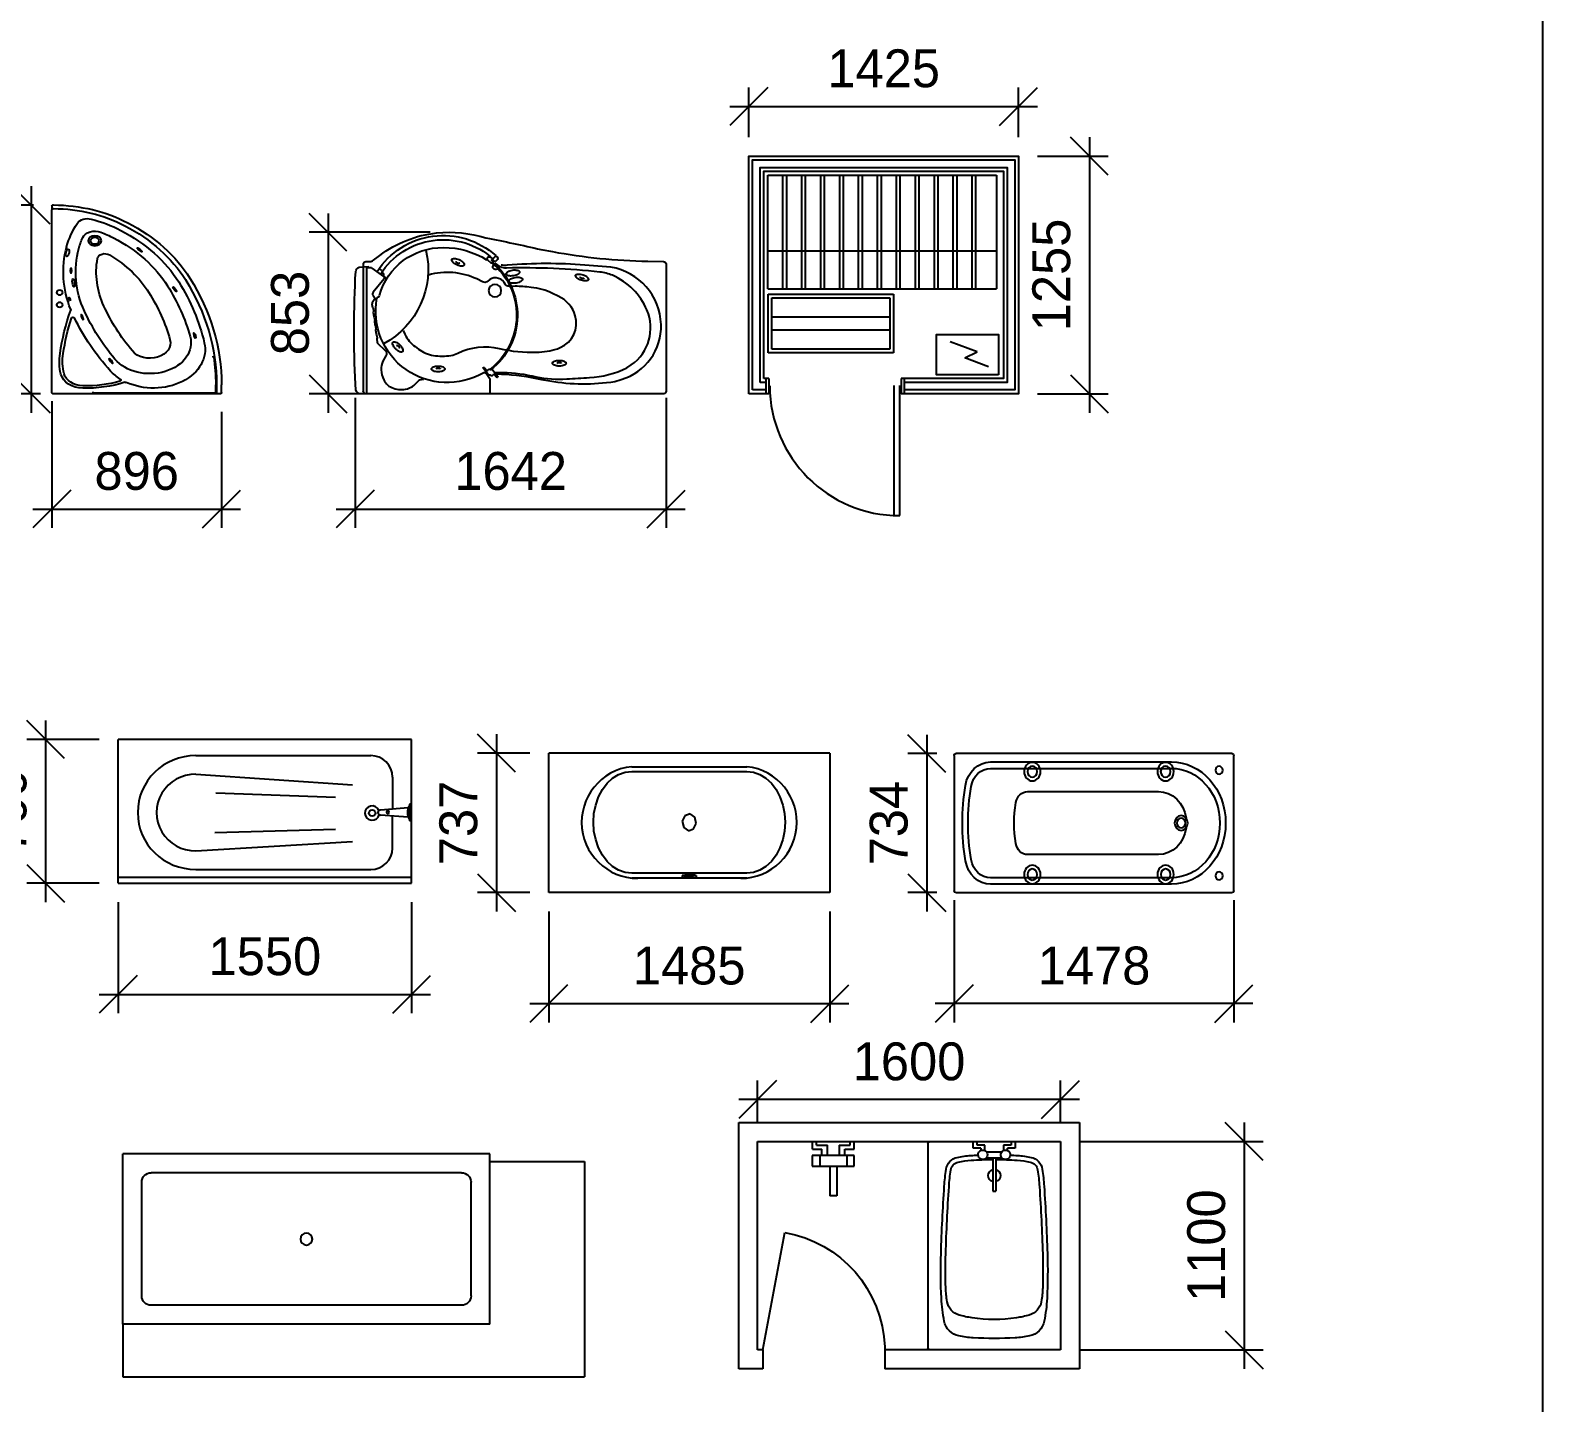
# Model space of a CAD drawing. Header units: millimetres. Extents: x 3103 to 179340, y -10977 to 70536.
# Drawn here: x 55123 to 63114, y -4463 to 2787 of the extents above; entities that cross this region are included whole.
import ezdxf

# ---------------------------------------------------------------- set-up
doc = ezdxf.new("R2010")
doc.units = ezdxf.units.MM
doc.header["$LTSCALE"] = 0.5
doc.linetypes.add('AUSGEZOGEN', pattern=[0])
doc.linetypes.add('ELGO_LTYPE0', pattern=[0])
doc.layers.add('A52', color=1, linetype='Continuous', lineweight=20)
for name, color, linetype in [('A6-07', 202, 'Continuous'), ('RAZMER', 5, 'Continuous'), ('SANTEH', 30, 'Continuous'), ('мебель', 23, 'Continuous')]:
    doc.layers.add(name, color=color, linetype=linetype)
doc.styles.add('WROMLATS', font='wromlats.shx', dxfattribs={"bigfont": 'bigfont.shx'})
doc.dimstyles.new('juka', dxfattribs={"dimscale": 100, "dimtxt": 2, "dimasz": 2, "dimexe": 1, "dimexo": 1, "dimgap": 1, "dimtad": 1, "dimtoh": 1, "dimdec": 0, "dimzin": 0, "dimdsep": 46, "dimtxsty": 'WROMLATS', "dimblk": 'OBLIQUE', "dimcen": -3, "dimdle": 1, "dimclrd": 256, "dimclre": 256, "dimclrt": 256, "dimadec": 0, "dimazin": 0, "dimtfac": 1, "dimtdec": 0, "dimtix": 1, "dimtmove": 2, "dimatfit": 3, "dimldrblk": 'ORIGIN2', "dimfxl": 1, "dimtvp": 2.5, "dimtolj": 1, "dimtzin": 0, "dimarcsym": 0})

# ---------------------------------------------------------------- blocks, each defined once
blk = doc.blocks.new('ванна 1940')
at = {"layer": 'SANTEH', "linetype": 'AUSGEZOGEN'}
for p, q in [((-900, 1940), (0, 1940)), ((-900, 1940), (-900, 0)), ((0, 1940), (0, 0)), ((-750, 1840), (-150, 1840)), ((-800, 1790), (-800, 150)), ((-100, 1790), (-100, 150)), ((-750, 100), (-150, 100)), ((-900, 0), (0, 0))]:
    blk.add_line(p, q, dxfattribs=at)
blk.add_circle((-450, 970), 31.9, dxfattribs=at)
for centre, start, end in [((-750, 1790), 90, 180), ((-150, 1790), 0, 90), ((-750, 150), 180, 270), ((-150, 150), 270, 0)]:
    blk.add_arc(centre, 50, start, end, dxfattribs=at)
blk = doc.blocks.new('B')
blk.add_lwpolyline([(-35.9, 15.2, 0.196159), (-33.9, 10.2, 0.099261), (-25.4, 4.5, 0.056752), (-14.6, 1.3, 0.043399), (0, 0, 0.043399), (14.6, 1.3, 0.056752), (25.4, 4.5, 0.099261), (33.9, 10.3, 0.196159), (35.9, 15.2, 0.196159), (33.9, 20.2, 0.099261), (25.4, 26, 0.056752), (14.6, 29.1, 0.043399), (0, 30.4, 0.043399), (-14.6, 29.1, 0.056752), (-25.4, 26, 0.099261), (-33.9, 20.2, 0.196159)], format="xyb", close=True)
blk.add_lwpolyline([(-10.4, 15.2, 0.185136), (-9.8, 13.6, 0.102047), (-7.4, 11.8, 0.06087), (-4.2, 10.8, 0.047181), (0, 10.4, 0.047181), (4.2, 10.8, 0.06087), (7.4, 11.8, 0.102047), (9.8, 13.6, 0.185136), (10.4, 15.2, 0.185136)], format="xyb")
blk = doc.blocks.new('284')
at = {"layer": 'SANTEH'}
for points in [[(1706.6, 165), (1706.6, 836, 0.374822), (1694.5, 849.9), (91.4, 849.5, 0.362822), (67, 829.1), (65.5, 799.4, 0.026583), (66.6, 204, 0.321468), (85, 181.3), (136, 178.1)], [(130.2, 850), (121.5, 849.6, 0.471815), (107, 830.2), (107, 165, 0.414214), (121, 151.1), (141.1, 150.8, -0.156358), (160.5, 144.2), (193.4, 118.7, 0.131434), (493.8, 0, 0.099615), (754.9, 26.2, 0.007895), (1044.4, 87.6), (1106.5, 99, -0.040807), (1609.4, 149.4), (1692.6, 151.1, 0.402194), (1706.6, 165, 0.305913)], [(126, 849.5), (126, 182.8), (145.4, 182.9, 0.183451), (152.6, 185.6), (214.4, 230.2, 0.358309), (217.8, 243), (159.2, 313.2, -0.326738), (158.1, 331.1), (163.3, 336.8, 0.371647), (163.9, 354), (154.2, 369, -0.17917), (152.6, 375.8), (155.5, 393.8), (158.6, 398.2), (160.8, 414.4), (159.1, 420.7), (161.7, 440.1), (165, 445.3), (167.1, 461.6), (165.4, 466.6), (167.5, 485.5), (171.2, 491.9), (173.2, 508.8), (171.5, 513.8), (174.2, 532.8), (177.4, 538.2), (179.5, 554), (177.7, 560.1), (180, 579.8, -0.218682), (183.1, 584.7), (221.4, 618.9, 0.355391), (226.4, 650.2), (210.6, 678.3, -0.149202), (200.8, 722.9, -0.09207), (215.3, 776.4, -0.203781), (265.5, 820.6, -0.13727), (339.7, 824), (351.7, 819.2, -0.113982), (379.1, 800.4), (400.9, 780.1, 0.260026), (424.6, 774.2, 0.619158)], [(777.4, 849.9), (777.4, 774.5), (755.2, 743.6, -0.386955), (739.3, 740.2, 0.639043), (178.1, 345, 0.321422), (186.3, 337.8, -0.371144), (191.6, 332.4, 1.8388)], [(786, 718.7), (816.9, 757.8, 0.922903), (811.4, 762.9), (800.7, 750.2, -0.406545), (793.8, 749.6), (787.7, 754.4, 0.446209), (781.1, 753.2), (779.2, 750.8), (777.9, 751.4, 0.348251), (766.5, 748.8), (741.6, 717.2, 0.9914), (747.5, 712.5), (757.8, 724.8, -0.39664), (764.7, 725.6), (770.4, 721, 0.414432), (777.4, 721.8), (779.3, 724.1), (786, 718.7)], [(807.2, 744.1), (836.2, 745.9, 0.051886), (1047.9, 774.7), (1091.8, 782.2, -0.081493), (1435.4, 784.6), (1469.9, 774.4, -0.342361), (1680, 483.5, -0.356227), (1415.1, 180.6), (1277.6, 170, -0.039967), (867.7, 171, 0.049574), (834.6, 170.5, -1.653214)], [(807.2, 736.1), (845, 737, 0.05016), (1020.1, 759.8, -0.064194), (1181.5, 771.3, 0.00031), (1301.5, 764.5, -0.09877), (1499.7, 713.3), (1522.9, 697, -0.354868), (1605.4, 407.2, -0.192461), (1422.6, 224.2, -0.074389), (1357.3, 207.1, -0.03285), (864, 185.9, 0.111477), (830.5, 179.2, -7.446737)], [(317.5, 516.5), (326.7, 535.8, -0.123368), (380.6, 600.9), (397.8, 613.6, -0.121002), (477.5, 647.1, -0.079019), (569.4, 647, -0.074195), (607, 635.1, 0.172859), (824.6, 610.6, -0.064811), (1021.8, 630.5, -0.065876), (1132.4, 612.5), (1147.7, 605.9, -0.375363), (1227, 437.8, -0.224138), (1136.7, 334.4), (1106.5, 319.8, -0.086986), (994, 287.7), (971.3, 285.3, -0.037297), (888, 282.8, 0.063028), (870, 281.3, 0.251477), (856.7, 270.2), (850.7, 261.5, -0.473523), (765.2, 254.6, 0.358493), (736.6, 257.9), (706, 243.5, -0.180946), (451, 222.8, -2.412199)], [(214.7, 230.4), (222.6, 236.1, 0.347638), (226.7, 250.4, -1.171845)], [(205, 198.5), (195.4, 191.7), (193.9, 191.8, -0.257492), (185.8, 196.3, -0.918646)], [(214.9, 230.1), (215.8, 220.5, -0.54192), (208, 214.2), (198.6, 218.4)], [(801, 160), (826.1, 178), (817.8, 188.7, 0.89687), (792.4, 173.2), (801, 160)], [(790.6, 138.7), (784.8, 144.9), (791, 150.6), (782.5, 159.7), (765.3, 143.6, 0.908419), (777.9, 127.1), (790.6, 138.7)], [(796.4, 141.4), (791.5, 136.5), (803.4, 124), (805.4, 123.6, 0.208128), (811.9, 125, 0.111903), (816.4, 130.1, 0.31664), (815.1, 140.6), (807.1, 149.1, 0.186933), (802.9, 151.1, 0.030361), (799, 151.1, 0.298822), (792, 146), (796.4, 141.4)]]:
    blk.add_lwpolyline(points, format="xyb", dxfattribs=at)
for points in [[(947.5, 244.4, 0.196159), (946.3, 249.6, 0.099261), (938.8, 256.7, 0.056752), (928.7, 261.5, 0.043399), (914.5, 265.1, 0.043399), (899.8, 266.2, 0.056752), (888.7, 264.8, 0.099261), (879.3, 260.4, 0.196159), (876.6, 255.8, 0.196159), (877.8, 250.6, 0.099261), (885.2, 243.6, 0.056752), (895.4, 238.7, 0.043399), (909.6, 235.1, 0.043399), (924.3, 234, 0.056752), (935.4, 235.5, 0.099261), (944.7, 239.8, 0.196159)], [(932.7, 206.1, 0.196159), (931.4, 211.3, 0.099261), (924, 218.4, 0.056752), (913.8, 223.2, 0.043399), (899.6, 226.8, 0.043399), (885, 227.9, 0.056752), (873.8, 226.5, 0.099261), (864.5, 222.1, 0.196159), (861.7, 217.5, 0.196159), (862.9, 212.3, 0.099261), (870.4, 205.2, 0.056752), (880.5, 200.4, 0.043399), (894.8, 196.8, 0.043399), (909.4, 195.7, 0.056752), (920.5, 197.1, 0.099261), (929.9, 201.5, 0.196159)]]:
    blk.add_lwpolyline(points, format="xyb", close=True, dxfattribs=at)
blk.add_circle((802.2, 304.9), 33.1, dxfattribs=at)
for centre, radius, start, end in [((556.7, 435.2), 359.7, 309.4265, 52.39182), ((556.7, 435.2), 364.7, 309.4265, 52.39182), ((5.1, 192.9), 444.6, 346.85717, 62.00653), ((525.7, 423.6), 346.2, 195.59205, 270.62046), ((529.3, 429.1), 415.3, 212.74903, 311.96151), ((529.2, 429.2), 393.3, 212.48376, 311.864), ((194.8, 202.8), 11, 337.335, 32.61705), ((532.5, 502.6), 425.2, 269.59638, 302.1169)]:
    blk.add_arc(centre, radius, start, end, dxfattribs=at)
for p, rotation in [((502.5, 703.5), 359.9591829527974), ((1142.2, 673.5), 359.9591829527974), ((299.7, 591.5), 44.94835975836053), ((1257.8, 250.1), 198.7491778303917), ((600.5, 168.9), 204.9879440562642)]:
    blk.add_blockref('B', p, dxfattribs=dict(at, rotation=rotation))
blk = doc.blocks.new('UB1216JF_P')
at = {"layer": 'SANTEH', "linetype": 'Continuous'}
for p, q in [((1760, 10), (-40, 10)), ((-40, 10), (-40, -1290)), ((1760, -1290), (1760, 10)), ((60, -90), (60, -1190)), ((1660, -90), (60, -90)), ((299.5007, -90), (299.5007, -124.504392)), ((299.5007, -124.504392), (339.5007, -124.504392)), ((320.5017, -90), (320.5017, -109.504392)), ((320.5017, -109.504392), (360.4988, -109.504392)), ((339.4988, -137.314452), (339.4988, -124.504392)), ((360.4988, -109.504392), (360.4988, -137.312252)), ((450.3818, -144.501952), (369.6174, -144.501952)), ((459.4988, -109.504392), (499.4983, -109.504392)), ((459.4988, -137.312252), (459.4988, -109.504392)), ((480.4988, -124.504392), (520.4993, -124.504392)), ((480.4988, -124.504392), (480.4988, -137.312252)), ((499.4983, -109.504392), (499.4983, -90)), ((520.4993, -124.504392), (520.4993, -90)), ((760, -100), (760, -1180)), ((1149.499859, -131.0034), (1149.499859, -90)), ((1200.000359, -131.0034), (1149.502359, -131.0034)), ((1170.500859, -109.0039), (1170.500859, -90)), ((1230.000359, -109.0039), (1170.500859, -109.0039)), ((1200.000359, -163.501), (1200.000359, -131.0034)), ((1230.000359, -109.0039), (1230.000359, -163.501)), ((1289.997959, -163.501), (1289.997959, -109.0039)), ((1349.497459, -109.0039), (1289.997959, -109.0039)), ((1319.997959, -163.501), (1319.997959, -131.0034)), ((1370.498459, -131.0034), (1319.997959, -131.0034)), ((1349.497459, -109.0039), (1349.497459, -90)), ((1370.498459, -131.0034), (1370.498459, -90)), ((1660, -1190), (1660, -90)), ((396.0002, -175.500492), (369.619188, -175.500492)), ((450.3799, -175.500492), (396.0002, -175.500492)), ((402.0007, -175.500492), (402.0007, -352.752442)), ((417.9993, -175.500492), (417.9993, -352.752442)), ((1148.996159, -163.501), (1331.994959, -163.501)), ((1148.996159, -220.0024), (1148.996159, -164.502)), ((1148.996159, -221.2012), (1331.994959, -221.2012)), ((1188.000159, -163.501), (1370.998959, -163.501)), ((1188.000159, -164.502), (1188.000159, -221.2012)), ((1188.000159, -221.2012), (1370.998959, -221.2012)), ((1240.997959, -221.5039), (1240.997959, -375.8743)), ((1278.997159, -221.5039), (1278.997159, -375.8743)), ((1330.998959, -163.501), (1330.998959, -221.2012)), ((1370.998959, -164.502), (1370.998959, -220.0024)), ((417.9993, -352.752442), (402.0007, -352.752442)), ((1240.997959, -375.8743), (1278.997159, -375.8743)), ((1632, -1190.141428), (1516.907055, -570.773313)), ((60, -1190), (988.001132, -1190)), ((988, -1190.141428), (988, -1290)), ((1631.973719, -1190), (1660, -1190)), ((1632, -1190.141428), (1632, -1290)), ((-40, -1290), (988, -1290)), ((1632, -1290), (1760, -1290))]:
    blk.add_line(p, q, dxfattribs=at)
for centre, radius, start, end in [((350.0012, -160.002442), 25.0011, 114.8394820001, 321.691553), ((350.0012, -160.002442), 25.0011, 0, 114.8394820001), ((469.9988, -160.002442), 25.002, 65.167534, 218.306818), ((469.9988, -160.002442), 25.002, 0, 65.167534), ((750, -100), 10, 0, 90), ((1343.748368, -405.712233), 1200, 171.889796, 176.168843), ((230, -247), 75, 101.918429, 171.889796), ((230, -247), 50, 101.918429, 171.848191), ((317.770533, -662.83811), 500, 93.5251299999, 101.918429), ((317.770533, -662.83811), 475, 93.5251299999, 101.918429), ((410, -2160), 2000, 92.4339369999, 93.5251299999), ((410, -2160), 1975, 90.2320640001, 93.5251299999), ((350.0012, -160.002442), 25.0011, 321.691553, 0), ((410, -270), 32.5, 104.248759, 255.751241), ((410, -2160), 1975, 86.4748700001, 89.7679359999), ((410, -270), 32.5, 284.248759, 75.751241), ((469.9988, -160.002442), 25.002, 218.306818, 0), ((410, -2160), 2000, 86.4748700001, 87.566037), ((502.229467, -662.83811), 475, 78.081571, 86.4748700001), ((502.229467, -662.83811), 500, 78.081571, 86.4748700001), ((590, -247), 50, 8.151809, 78.081571), ((590, -247), 75, 8.110204, 78.081571), ((-523.748368, -405.712233), 1200, 3.831157, 8.110204), ((1343.632825, -406.52094), 1175, 171.848191, 176.185366), ((-523.632825, -406.52094), 1175, 3.814634, 8.151809), ((10124.082841, -993.697384), 10000, 176.168843, 178.209646), ((10124.136499, -991.973954), 9975, 176.185366, 178.22376), ((-9304.136499, -991.973954), 9975, 1.77624, 3.814634), ((-9304.082841, -993.697384), 10000, 1.790354, 3.831157), ((1624.490142, -1198.230939), 636.613849, 99.729257, 177.908732), ((3127.5, -775), 3000, 178.209646, 182.72664), ((3127.5, -775), 2975, 178.22376, 181.68216), ((-2307.5, -775), 2975, 358.31784, 1.77624), ((-2307.5, -775), 3000, 357.27336, 1.790354), ((653.566604, -847.653636), 500, 181.68216, 190.163315), ((166.433396, -847.653636), 500, 349.836685, 358.31784), ((929.990699, -879.65596), 800, 182.72664, 191.482166), ((250, -920), 90, 190.163315, 253.5612580001), ((570, -920), 90, 286.4387419999, 349.836685), ((-109.990699, -879.65596), 800, 348.517834, 357.27336), ((366.025923, -526.759634), 500, 253.5612580001, 261.571201), ((410, -230), 800, 261.571201, 278.428799), ((453.974077, -526.759634), 500, 278.428799, 286.4387419999), ((244, -1019), 100, 191.482166, 258.027934), ((326.973913, -627.70046), 500, 258.027934, 266.827016), ((493.026087, -627.70046), 500, 273.172984, 281.972066), ((576, -1019), 100, 281.972066, 348.517834), ((410, 870), 2000, 266.827016, 273.172984), ((750, -1180), 10, 270, 0), ((1621.980284, -1195.141428), 634, 178.179475, 179.548136)]:
    blk.add_arc(centre, radius, start, end, dxfattribs=at)
blk = doc.blocks.new('v_04')
at = {"layer": 'SANTEH'}
for p, q in [((-3.4, 984.7), (-3.4, 965.1)), ((0, -0.1), (-3.4, 965.1)), ((657.8, 666.2), (657.8, 666.2)), ((854.3, 190.9), (845.6, 190.1)), ((217.5, -2.8), (217.5, 3.7)), ((865.7, 10), (865.6, 44.5)), ((865.7, -3.6), (865.7, 10)), ((870, 44.6), (870.1, 2)), ((870.1, 5.2), (870.1, -0.5)), ((896.2, 2), (896.1, 44.6)), ((896.2, 2), (896.1, 44.6)), ((887.5, -3.5), (8.7, -6.6)), ((870.1, -0.5), (217.5, -2.8))]:
    blk.add_line(p, q, dxfattribs=at)
at = {"layer": 'SANTEH', "extrusion": (0, 0, -1)}
for centre, major_axis, ratio, start_param, end_param in [((5.3, 984.7), (8.7, 0.02), 0.749537, 3.141593, 4.724968), ((5.3, 984.7), (8.7, 0.02), 0.749537, 3.141593, 4.724968), ((5.4, 965.1), (8.73, 0.02), 0.749537, 3.138293, 4.722161), ((5.4, 965.1), (8.73, 0.02), 0.749537, 3.138293, 4.722161), ((-1.1, 466.2), (-700.3, -1.7), 0.749589, 1.581879, 2.178313), ((-1.2, 466.3), (-674.3, -1.7), 0.749594, 1.58246, 2.178469), ((698.9, 680.4), (635.2, 1.5), 0.749537, 3.335633, 3.610862), ((698.9, 680.4), (635.2, 1.5), 0.749537, 3.335633, 3.610862), ((185.5, 874.2), (60, 0.1), 0.749537, 3.610862, 5.044499), ((185.5, 874.2), (60, 0.1), 0.749537, 3.610862, 5.044499), ((-1.1, 466.2), (635.2, 1.5), 0.749537, -1.238687, -0.963458), ((-1.1, 466.2), (635.2, 1.5), 0.749537, -1.238687, -0.963458), ((-162.1, 291.8), (957.1, 2.2), 0.749537, -0.963458, -0.439344), ((-162.1, 291.8), (957.1, 2.2), 0.749537, -0.963458, -0.439344), ((-162.1, 291.8), (983.2, 2.3), 0.749537, -0.963458, -0.439344), ((-162.1, 291.8), (983.2, 2.3), 0.749537, -0.963458, -0.439344), ((698.9, 680.4), (569.9, 1.3), 0.749537, 3.335633, 3.475448), ((224.4, 802.6), (67.9, 0.2), 0.749537, 3.475448, 5.179913), ((224.4, 802.6), (34.8, 0.1), 0.749537, 1.570796326794857, 7.853981633974444), ((224.4, 802.6), (22.6, 0.1), 0.749537, 1.570796326794869, 7.853981633974455), ((-1.1, 466.2), (569.9, 1.3), 0.749537, -1.103273, -0.963458), ((-162.1, 291.8), (852.7, 2), 0.749537, -0.963458, -0.439344), ((-162.1, 291.8), (917.9, 2.1), 0.749537, -0.963458, -0.439344), ((-162.1, 291.8), (917.9, 2.1), 0.749537, -0.963458, -0.439344), ((976.4, 640.2), (917.9, 2.1), 0.749537, 2.847497, 3.335633), ((976.4, 640.2), (917.9, 2.1), 0.749537, 2.847497, 3.335633), ((976.4, 640.2), (852.7, 2), 0.749537, 2.811519, 3.335633), ((277.2, 705.4), (39.2, 0.1), 0.749537, 3.268349, 5.387011), ((-162.1, 291.8), (743.9, 1.7), 0.749537, -0.896174, -0.439344), ((98.9, 645.6), (-0.5, 14.3), 0.263701, 3.145691385527711, 9.428876692707298), ((976.4, 640.2), (743.9, 1.7), 0.749537, 2.811519, 3.268349), ((-870.2, 40.5), (1635.7, 3.8), 0.749537, -0.439344, -0.209342), ((-870.2, 40.5), (1701, 3.9), 0.749537, -0.439344, -0.174859), ((-870.2, 40.5), (1701, 3.9), 0.749537, -0.439344, -0.174859), ((-870.2, 40.5), (1740.1, 4), 0.749537, -0.439344, 0), ((-870.2, 40.5), (1740.1, 4), 0.749537, -0.439344, 0), ((-870.2, 40.5), (1766.2, 4.1), 0.749537, -0.439344, 0), ((-870.2, 40.5), (1766.2, 4.1), 0.749537, -0.439344, 0), ((39.5, 528.1), (16.5, 0), 0.749537, 1.570796326794974, 7.85398163397456), ((-870.2, 40.5), (1527, 3.5), 0.749537, -0.439344, -0.209342), ((39.6, 463.7), (16.5, 0), 0.749537, 1.570796326794974, 7.85398163397456), ((2013.2, 55.5), (1981.3, 4.6), 0.749537, 3.247069, 3.403231), ((2013.2, 55.5), (1981.3, 4.6), 0.749537, 3.247069, 3.403231), ((90.1, 436.8), (8.7, 0.02), 0.749537, -0.294096, 0.261639), ((90.1, 436.8), (8.7, 0.02), 0.749537, -0.294096, 0.261639), ((159.2, 398.8), (-5.9, 13.6), 0.246105, 3.185449, 9.468634), ((1716.8, 832.2), (1635.7, 3.8), 0.749537, 2.581517, 2.811519), ((1716.8, 832.2), (1527, 3.5), 0.749537, 2.581517, 2.811519), ((2013.2, 55.5), (1964.4, 4.5), 0.749537, 3.246959, 3.376276), ((2013.2, 55.5), (1964.4, 4.5), 0.749537, 3.246959, 3.376276), ((110.4, 391.9), (8.7, 0.02), 0.749537, 3.376276, 5.935595), ((110.4, 391.9), (8.7, 0.02), 0.749537, 3.376276, 5.935595), ((1716.8, 832.2), (1701, 3.9), 0.749537, 2.547034, 2.794002), ((1716.8, 832.2), (1701, 3.9), 0.749537, 2.547034, 2.794002), ((516.6, 264.6), (217.5, 0.5), 0.749537, -0.209342, 2.581517), ((535.4, 230), (273.2, 0.6), 0.749537, -0.174859, 2.120632), ((535.4, 230), (273.2, 0.6), 0.749537, -0.174859, 2.120632), ((516.6, 264.6), (108.8, 0.3), 0.749537, -0.209342, 2.581517), ((495.6, 163.6), (456.8, 1.1), 0.749537, 2.948439, 3.272647), ((495.6, 163.6), (456.8, 1.1), 0.749537, 2.948439, 3.272647), ((495.6, 163.6), (439.9, 1), 0.749537, 2.948439, 3.273135), ((495.6, 163.6), (439.9, 1), 0.749537, 2.948439, 3.273135), ((311.1, 168.1), (-10.3, 12), 0.215807, 3.201149347935227, 9.484334655114814), ((-870.2, 40.5), (1735.8, 4), 0.749537, -0.112732, 0), ((166.9, 114.6), (121.8, 0.3), 0.749537, 1.600577, 2.948439), ((166.9, 114.6), (121.8, 0.3), 0.749537, 1.600577, 2.948439), ((166.9, 114.6), (104.9, 0.2), 0.749537, 1.600577, 2.948439), ((166.9, 114.6), (104.9, 0.2), 0.749537, 1.600577, 2.948439), ((535.4, 230), (273.2, 0.6), 0.749537, 2.264736, 2.547034), ((535.4, 230), (273.2, 0.6), 0.749537, 2.264736, 2.547034), ((178.2, 414.5), (522, 1.2), 0.749537, 1.16497, 1.600577), ((178.2, 414.5), (522, 1.2), 0.749537, 1.16497, 1.600577), ((178.2, 414.5), (505.1, 1.2), 0.749537, 1.207234, 1.600577), ((178.2, 414.5), (505.1, 1.2), 0.749537, 1.207234, 1.600577), ((355.5, 67.1), (8.7, 0.02), 0.749537, -0.876857, 1.207234), ((355.5, 67.1), (8.7, 0.02), 0.749537, -0.876857, 1.207234), ((388.5, 49.5), (8.7, 0.02), 0.749537, 4.306563, 5.262225), ((388.5, 49.5), (8.7, 0.02), 0.749537, 4.306563, 5.262225), ((861.4, 2.9), (8.7, 0.02), 0.749537, 0, 1.570796), ((887.5, 3), (-8.7, 0.01), 0.747791, 3.136324, 4.709445), ((8.7, 0), (8.7, 0.02), 0.749537, 1.570796, 3.141593), ((8.7, 0), (8.7, 0.02), 0.749537, 1.570796, 3.141593)]:
    blk.add_ellipse(centre, major_axis=major_axis, ratio=ratio, start_param=start_param, end_param=end_param, dxfattribs=at)
at = {"layer": 'SANTEH'}
for centre, major_axis, ratio, start_param, end_param in [((80.3, 739), (4.3, 19.2), 0.392575, 0.041562, 6.324747), ((460.3, 756.2), (-13.1, 10.4), 0.193598, 3.082858276111752, 9.366043583291338), ((112.2, 580.6), (-2.5, 21.4), 0.267691, -0.013797, 6.269388), ((647.1, 548.1), (-8.8, 12.7), 0.227381, 3.085291405719508, 9.368476712899094), ((91.9, 493.5), (-2.84, 9.01), 0.258979, 3.106595, 9.38978), ((753.5, 303.4), (-4.2, 14), 0.254784, 3.108831, 9.392016)]:
    blk.add_ellipse(centre, major_axis=major_axis, ratio=ratio, start_param=start_param, end_param=end_param, dxfattribs=at)
blk = doc.blocks.new('K18-4')
for p, q in [((100, -100), (1308.9, -100)), ((100, -700.2), (100, -100)), ((180, -700.2), (180, -100)), ((200, -700.2), (200, -100)), ((280, -700.2), (280, -100)), ((300, -700.2), (300, -100)), ((380, -700.2), (380, -100)), ((400, -700.2), (400, -100)), ((480, -700.2), (480, -100)), ((500, -700.2), (500, -100)), ((580, -700.2), (580, -100)), ((600, -700.2), (600, -100)), ((680, -700.2), (680, -100)), ((700, -700.2), (700, -100)), ((780, -700.2), (780, -100)), ((800, -700.2), (800, -100)), ((880, -700.2), (880, -100)), ((900, -700.2), (900, -100)), ((980, -700.2), (980, -100)), ((1000, -700.2), (1000, -100)), ((1080, -700.2), (1080, -100)), ((1100, -700.2), (1100, -100)), ((1180, -700.2), (1180, -100)), ((1200, -700.2), (1200, -100)), ((1308.9, -100), (1308.9, -700.2)), ((100, -500), (1308.9, -500)), ((100, -700.2), (1308.9, -700.2)), ((101.2, -1039.1), (101.2, -728.9)), ((101.2, -728.9), (764, -728.9)), ((121.2, -1019.1), (121.2, -748.9)), ((121.2, -748.9), (744, -748.9)), ((744, -748.9), (744, -1019.1)), ((764, -728.9), (764, -1039.1)), ((121.2, -848.9), (744, -848.9)), ((744, -919.1), (121.2, -919.1)), ((744, -1019.1), (121.2, -1019.1)), ((1205.4, -1032.6), (1063.2, -980.9)), ((1140.8, -1065), (1205.4, -1032.6)), ((764, -1039.1), (101.2, -1039.1)), ((1266.8, -1113.5), (1140.8, -1065)), ((90, -1175), (90, -1255)), ((105, -1175), (105, -1255)), ((805, -1175), (805, -1255)), ((820, -1175), (820, -1255)), ((767.3, -1898.7), (767.3, -1211.9)), ((797.3, -1898.7), (797.3, -1211.9))]:
    blk.add_line(p, q)
for points in [[(0, -1255), (0, 0), (1425, 0), (1425, -1255), (805, -1255)], [(20, -1235), (20, -20), (1405, -20), (1405, -1235), (820, -1235)], [(60, -1195), (60, -60), (1365, -60), (1365, -1195), (820, -1195)], [(80, -1175), (80, -80), (1345, -80), (1345, -1175), (805, -1175)], [(90, -1195), (60, -1195)], [(105, -1175), (80, -1175)], [(105, -1255), (0, -1255)], [(90, -1235), (20, -1235)]]:
    blk.add_lwpolyline(points)
blk.add_lwpolyline([(1318.5, -1155.5), (992.2, -1155.5), (992.2, -942.1), (1318.5, -942.1)], close=True)
blk.add_arc((797.3, -1211.9), 686.8, 180.16406, 270)
blk = doc.blocks.new('_Oblique')
at = {"color": 0, "lineweight": -2}
blk.add_line((-0.5, -0.5), (0.5, 0.5), dxfattribs=at)
blk = doc.blocks.new('*D1509')
at = {"layer": 'Defpoints', "color": 0, "transparency": 16777216}
for p in [(60345, 2384.6), (58920, 2121.8), (60345, 2121.8)]:
    blk.add_point(p, dxfattribs=at)
at = {"layer": 'RAZMER', "lineweight": -2, "transparency": 16777216}
for p, q in [((58920, 2221.8), (58920, 2484.6)), ((60345, 2221.8), (60345, 2484.6)), ((58820, 2384.6), (60445, 2384.6))]:
    blk.add_line(p, q, dxfattribs=at)
at = {"layer": 'RAZMER', "lineweight": -2, "transparency": 16777216, "xscale": 200, "yscale": 200, "zscale": 200, "rotation": 180}
blk.add_blockref('_Oblique', (58920, 2384.6), dxfattribs=at)
at = {"layer": 'RAZMER', "lineweight": -2, "transparency": 16777216, "xscale": 200, "yscale": 200, "zscale": 200}
blk.add_blockref('_Oblique', (60345, 2384.6), dxfattribs=at)
at = {"layer": 'RAZMER', "transparency": 16777216, "insert": (59632.5, 2584.6), "char_height": 200, "attachment_point": 5, "style": 'WROMLATS'}
blk.add_mtext('\\A1;1425', dxfattribs=at)
blk = doc.blocks.new('_Origin2')
at = {"color": 0, "linetype": 'ByBlock', "lineweight": -2}
blk.add_line((-0.5, 0), (-1, 0), dxfattribs=at)
for radius in [0.5, 0.25]:
    blk.add_circle((0, 0), radius, dxfattribs=at)
blk = doc.blocks.new('*D1510')
at = {"layer": 'Defpoints', "color": 0, "transparency": 16777216}
for p in [(60345, 2121.8), (60345, 866.8), (60719.1, 866.8)]:
    blk.add_point(p, dxfattribs=at)
at = {"layer": 'RAZMER', "lineweight": -2, "transparency": 16777216}
for p, q in [((60719.1, 2221.8), (60719.1, 766.8)), ((60445, 2121.8), (60819.1, 2121.8)), ((60445, 866.8), (60819.1, 866.8))]:
    blk.add_line(p, q, dxfattribs=at)
at = {"layer": 'RAZMER', "lineweight": -2, "transparency": 16777216, "xscale": 200, "yscale": 200, "zscale": 200}
for p, rotation in [((60719.1, 2121.8), 90), ((60719.1, 866.8), 270)]:
    blk.add_blockref('_Oblique', p, dxfattribs=dict(at, rotation=rotation))
at = {"layer": 'RAZMER', "transparency": 16777216, "insert": (60519.1, 1494.3), "char_height": 200, "attachment_point": 5, "rotation": 90, "style": 'WROMLATS'}
blk.add_mtext('\\A1;1255', dxfattribs=at)
blk = doc.blocks.new('v_01')
at = {"layer": 'SANTEH'}
for p, q in [((-734.5, 1469), (-734.2, 8.5)), ((-734.5, 1469), (-734.2, 8.5)), ((-10.1, 1477.9), (-724.7, 1477.7)), ((-10.1, 1477.9), (-724.7, 1477.7)), ((0, 8.7), (-0.3, 1469.2)), ((0, 8.7), (-0.3, 1469.2)), ((-690.2, 192), (-690.4, 1147.4)), ((-655.9, 192), (-656.1, 1147.4)), ((-78.6, 1147.5), (-78.4, 192.1)), ((-44.3, 1147.5), (-44.1, 192.1)), ((-533.6, 387.9), (-533.8, 1079.6)), ((-200.9, 1079.7), (-200.8, 387.9)), ((-724.4, -0.2), (-9.8, 0)), ((-724.4, -0.2), (-9.8, 0))]:
    blk.add_line(p, q, dxfattribs=at)
at = {"layer": 'SANTEH', "extrusion": (0, 0, -1)}
for centre, major_axis, start_param, end_param in [((-724.7, 1469), (9.79, 0), 3.141593, 4.712389), ((-724.7, 1469), (9.79, 0), 3.141593, 4.712389), ((-10.1, 1469.2), (9.79, 0), 4.712389, 6.283185), ((-10.1, 1469.2), (9.79, 0), 4.712389, 6.283185), ((-367.4, 1147.4), (323.1, 0.1), 3.141593, 6.283185), ((-646.4, 1399.5), (21.5, 0), 1.570796326795611, 7.853981633975197), ((-367.4, 1147.4), (288.8, 0.1), 3.141593, 6.283185), ((-88.4, 1399.6), (21.5, 0), 1.570796326794635, 7.853981633974221), ((-367.3, 1079.6), (166.4, 0), 3.141593, 4.555536), ((-367.4, 1199.6), (39.2, 0), 1.570796326794923, 7.853981633974509), ((-367.4, 1199.6), (25.5, 0), 1.570796326795267, 7.853981633974853), ((-367.3, 1079.6), (166.4, 0), -1.413943, 0), ((-639, 1116.9), (48.9, 0), 1.570796326794793, 7.85398163397438), ((-639, 1116.9), (29.4, 0), 1.57079632679515, 7.853981633974736), ((-95.7, 1117.1), (48.9, 0), 1.570796326794958, 7.853981633974544), ((-95.7, 1117.1), (29.4, 0), 1.570796326794643, 7.85398163397423), ((-638.9, 412.8), (48.9, 0), 1.57079632679517, 7.853981633974756), ((-638.9, 412.8), (29.4, 0), 1.570796326794995, 7.853981633974581), ((-95.5, 412.9), (48.9, 0), 1.570796326794912, 7.853981633974499), ((-95.5, 412.9), (29.4, 0), 1.57079632679489, 7.853981633974477), ((-462.7, 387.9), (70.9, 0), 1.752977, 3.141593), ((-367.3, 848.2), (598, 0.1), 1.388616, 1.752977), ((-271.7, 387.9), (70.9, 0), 0, 1.388616), ((-538.5, 192), (151.7, 0), 1.752977, 3.141593), ((-538.5, 192), (117.5, 0), 1.752977, 3.141593), ((-195.8, 192.1), (117.5, 0), 0, 1.388616), ((-195.8, 192.1), (151.7, 0), 0, 1.388616), ((-367.3, 1017.8), (1063.1, 0.2), 1.388616, 1.752977), ((-724.4, 8.5), (9.79, 0), 1.570796, 3.141593), ((-724.4, 8.5), (9.79, 0), 1.570796, 3.141593), ((-367.3, 1017.8), (1097.3, 0.2), 1.388616, 1.752977), ((-9.8, 8.7), (9.79, 0), 0, 1.570796), ((-9.8, 8.7), (9.79, 0), 0, 1.570796)]:
    blk.add_ellipse(centre, major_axis=major_axis, ratio=0.888017, start_param=start_param, end_param=end_param, dxfattribs=at)
blk = doc.blocks.new('s_92')
at = {"color": 0, "linetype": 'ELGO_LTYPE0'}
for p, q in [((-184.5, 0), (-184.5, -371.9)), ((-184.5, 0), (0, 0)), ((0, 0), (0, -371.9)), ((-115.9, -62.1), (-104.6, -59.9)), ((-104.6, -59.9), (-93, -59.1)), ((-93, -59.1), (-81.4, -59.9)), ((-81.4, -59.9), (-70.1, -62.1)), ((-151.3, -84.5), (-144.7, -77.3)), ((-144.7, -77.3), (-136.4, -71.1)), ((-136.4, -71.1), (-126.7, -65.9)), ((-126.7, -65.9), (-115.9, -62.1)), ((-70.1, -62.1), (-59.3, -65.9)), ((-59.3, -65.9), (-49.5, -71.1)), ((-49.5, -71.1), (-41.3, -77.3)), ((-41.3, -77.3), (-34.6, -84.5)), ((-159.3, -100.9), (-156.3, -92.4)), ((-156.3, -92.4), (-151.3, -84.5)), ((-34.6, -84.5), (-29.7, -92.4)), ((-29.7, -92.4), (-26.6, -100.9)), ((-166.6, -262), (-166.6, -109.8)), ((-160.4, -109.8), (-159.3, -100.9)), ((-160.4, -262), (-160.4, -109.8)), ((-26.6, -100.9), (-25.6, -109.8)), ((-25.6, -109.8), (-25.6, -262)), ((-19.3, -109.8), (-19.3, -262)), ((-99.8, -178.5), (-104.1, -184.8)), ((-91.6, -176.6), (-99.8, -178.5)), ((-84.2, -180.2), (-91.6, -176.6)), ((-23.1, -178.5), (-23.4, -184.8)), ((-22.6, -176.6), (-23.1, -178.5)), ((-22.2, -180.2), (-22.6, -176.6)), ((-22.6, -176.6), (-20.5, -176.6)), ((-104.1, -184.8), (-101.8, -191.7)), ((-101.8, -191.7), (-94.4, -195.2)), ((-94.4, -195.2), (-86.1, -193.3)), ((-86.1, -193.3), (-81.9, -187.1)), ((-81.9, -187.1), (-84.2, -180.2)), ((-23.4, -184.8), (-23.3, -191.7)), ((-23.3, -191.7), (-22.8, -195.2)), ((-22.8, -195.2), (-22.3, -193.3)), ((-22.8, -195.2), (-20.7, -195.2)), ((-22.3, -193.3), (-22.1, -187.1)), ((-22.1, -187.1), (-22.2, -180.2)), ((-159.3, -270.9), (-160.4, -262)), ((-156.3, -279.5), (-159.3, -270.9)), ((-151.3, -287.4), (-156.3, -279.5)), ((-29.7, -279.5), (-34.6, -287.4)), ((-26.6, -270.9), (-29.7, -279.5)), ((-25.6, -262), (-26.6, -270.9)), ((-144.7, -294.6), (-151.3, -287.4)), ((-136.4, -300.8), (-144.7, -294.6)), ((-41.3, -294.6), (-49.5, -300.8)), ((-34.6, -287.4), (-41.3, -294.6)), ((-126.7, -306), (-136.4, -300.8)), ((-115.9, -309.7), (-126.7, -306)), ((-104.6, -312), (-115.9, -309.7)), ((-93, -312.7), (-104.6, -312)), ((-81.4, -312), (-93, -312.7)), ((-70.1, -309.7), (-81.4, -312)), ((-59.3, -306), (-70.1, -309.7)), ((-49.5, -300.8), (-59.3, -306)), ((0, -371.9), (-184.5, -371.9))]:
    blk.add_line(p, q, dxfattribs=at)
at = {"linetype": 'Continuous'}
for centre, start, end in [((-93, -117.6), 354.0196, 174.0196), ((-93, -254.3), 185.9804, 5.9804)]:
    blk.add_arc(centre, 74, start, end, dxfattribs=at)
blk = doc.blocks.new('*D1431')
at = {"layer": 'Defpoints', "color": 0, "transparency": 16777216}
for p in [(55240.7, 1862.9), (55128.6, 866.7), (55277, 866.7)]:
    blk.add_point(p, dxfattribs=at)
at = {"layer": 'RAZMER', "lineweight": -2, "transparency": 16777216}
for p, q in [((55128.6, 1962.9), (55128.6, 766.7)), ((55140.7, 1862.9), (55028.6, 1862.9)), ((55177, 866.7), (55028.6, 866.7))]:
    blk.add_line(p, q, dxfattribs=at)
at = {"layer": 'RAZMER', "lineweight": -2, "transparency": 16777216, "xscale": 200, "yscale": 200, "zscale": 200}
for p, rotation in [((55128.6, 1862.9), 90), ((55128.6, 866.7), 270)]:
    blk.add_blockref('_Oblique', p, dxfattribs=dict(at, rotation=rotation))
at = {"layer": 'RAZMER', "transparency": 16777216, "insert": (54928.6, 1364.8), "char_height": 200, "attachment_point": 5, "rotation": 90, "style": 'WROMLATS'}
blk.add_mtext('\\A1;996', dxfattribs=at)
blk = doc.blocks.new('*D1432')
at = {"layer": 'Defpoints', "color": 0, "transparency": 16777216}
for p in [(55237.7, 927.3), (56133.9, 872.2), (56133.9, 257.9)]:
    blk.add_point(p, dxfattribs=at)
at = {"layer": 'RAZMER', "lineweight": -2, "transparency": 16777216}
for p, q in [((55237.7, 827.3), (55237.7, 157.9)), ((56133.9, 772.2), (56133.9, 157.9)), ((55137.7, 257.9), (56233.9, 257.9))]:
    blk.add_line(p, q, dxfattribs=at)
at = {"layer": 'RAZMER', "lineweight": -2, "transparency": 16777216, "xscale": 200, "yscale": 200, "zscale": 200, "rotation": 180}
blk.add_blockref('_Oblique', (55237.7, 257.9), dxfattribs=at)
at = {"layer": 'RAZMER', "lineweight": -2, "transparency": 16777216, "xscale": 200, "yscale": 200, "zscale": 200}
blk.add_blockref('_Oblique', (56133.9, 257.9), dxfattribs=at)
at = {"layer": 'RAZMER', "transparency": 16777216, "insert": (55685.8, 457.9), "char_height": 200, "attachment_point": 5, "style": 'WROMLATS'}
blk.add_mtext('\\A1;896', dxfattribs=at)
blk = doc.blocks.new('*D1447')
at = {"layer": 'Defpoints', "color": 0, "transparency": 16777216}
for p in [(57862.6, -1031.5), (57586.3, -1768.1), (57862.6, -1768.1)]:
    blk.add_point(p, dxfattribs=at)
at = {"layer": 'RAZMER', "lineweight": -2, "transparency": 16777216}
for p, q in [((57586.3, -931.5), (57586.3, -1868.1)), ((57762.6, -1031.5), (57486.3, -1031.5)), ((57762.6, -1768.1), (57486.3, -1768.1))]:
    blk.add_line(p, q, dxfattribs=at)
at = {"layer": 'RAZMER', "lineweight": -2, "transparency": 16777216, "xscale": 200, "yscale": 200, "zscale": 200}
for p, rotation in [((57586.3, -1031.5), 90), ((57586.3, -1768.1), 270)]:
    blk.add_blockref('_Oblique', p, dxfattribs=dict(at, rotation=rotation))
at = {"layer": 'RAZMER', "transparency": 16777216, "insert": (57386.3, -1399.8), "char_height": 200, "attachment_point": 5, "rotation": 90, "style": 'WROMLATS'}
blk.add_mtext('\\A1;737', dxfattribs=at)
blk = doc.blocks.new('*D1448')
at = {"layer": 'Defpoints', "color": 0, "transparency": 16777216}
for p in [(57862.6, -1768.1), (59347.5, -1768.1), (59347.5, -2354.6)]:
    blk.add_point(p, dxfattribs=at)
at = {"layer": 'RAZMER', "lineweight": -2, "transparency": 16777216}
for p, q in [((57862.6, -1868.1), (57862.6, -2454.6)), ((59347.5, -1868.1), (59347.5, -2454.6)), ((57762.6, -2354.6), (59447.5, -2354.6))]:
    blk.add_line(p, q, dxfattribs=at)
at = {"layer": 'RAZMER', "lineweight": -2, "transparency": 16777216, "xscale": 200, "yscale": 200, "zscale": 200, "rotation": 180}
blk.add_blockref('_Oblique', (57862.6, -2354.6), dxfattribs=at)
at = {"layer": 'RAZMER', "lineweight": -2, "transparency": 16777216, "xscale": 200, "yscale": 200, "zscale": 200}
blk.add_blockref('_Oblique', (59347.5, -2354.6), dxfattribs=at)
at = {"layer": 'RAZMER', "transparency": 16777216, "insert": (58605, -2154.6), "char_height": 200, "attachment_point": 5, "style": 'WROMLATS'}
blk.add_mtext('\\A1;1485', dxfattribs=at)
blk = doc.blocks.new('*D1449')
at = {"layer": 'Defpoints', "color": 0, "transparency": 16777216}
for p in [(60013.4, -1033.8), (59859.9, -1768), (60013.5, -1768)]:
    blk.add_point(p, dxfattribs=at)
at = {"layer": 'RAZMER', "lineweight": -2, "transparency": 16777216}
for p, q in [((59859.9, -933.8), (59859.9, -1868)), ((59913.4, -1033.8), (59759.9, -1033.8)), ((59913.5, -1768), (59759.9, -1768))]:
    blk.add_line(p, q, dxfattribs=at)
at = {"layer": 'RAZMER', "lineweight": -2, "transparency": 16777216, "xscale": 200, "yscale": 200, "zscale": 200}
for p, rotation in [((59859.9, -1033.8), 90), ((59859.9, -1768), 270)]:
    blk.add_blockref('_Oblique', p, dxfattribs=dict(at, rotation=rotation))
at = {"layer": 'RAZMER', "transparency": 16777216, "insert": (59659.9, -1400.9), "char_height": 200, "attachment_point": 5, "rotation": 90, "style": 'WROMLATS'}
blk.add_mtext('\\A1;734', dxfattribs=at)
blk = doc.blocks.new('V3')
at = {"layer": 'SANTEH', "ltscale": 5}
for p, q in [((0, 0), (0, 760)), ((1550, 760), (0, 760)), ((1550, 0), (1550, 760)), ((409.8, 674.9), (1334, 674.9)), ((410.2, 577), (1237.7, 520.9)), ((1449.6, 561.5), (1449.6, 393)), ((515.5, 477.4), (1147.2, 455.7)), ((1538.7, 418.3), (1538.7, 329.7)), ((1550, 418.3), (1538.7, 418.3)), ((1532.3, 398.7), (1385.4, 387.3)), ((1532.7, 349.3), (1385.4, 360.8)), ((1449.6, 186.5), (1449.6, 355)), ((1527.9, 378.2), (1538.7, 392)), ((1527.9, 378.2), (1538.7, 356.8)), ((1527.9, 378.2), (1538.7, 376.4)), ((1550, 329.7), (1538.7, 329.7)), ((509.9, 269.1), (1147.2, 286.8)), ((410.3, 171), (1237.7, 221.5)), ((0, 31.8), (1550, 31.8)), ((0, 0), (1550, 0)), ((409.8, 73.2), (1334, 73.2))]:
    blk.add_line(p, q, dxfattribs=at)
for centre, major_axis, start_param, end_param in [((409.8, 374), (-306.8, 0), -1.570796, 1.570796), ((1334, 561.5), (115.6, 0), 0, 1.570796), ((409.8, 374), (207, 0), 1.568842, 4.715031), ((1341.4, 371.2), (-38.5, 0), 3.507814, 9.186667), ((1590.9, 375.1), (63.1, 0), 2.545607, 3.761018), ((1385.4, 374), (-13.5, 0), -1.570796, 1.570796), ((1424.6, 375.1), (-7.72, 0), 3.141593, 9.424778), ((1334, 186.5), (115.6, 0), 4.712389, 6.283185)]:
    blk.add_ellipse(centre, major_axis=major_axis, ratio=0.980645, start_param=start_param, end_param=end_param, dxfattribs=at)
blk.add_ellipse((1341.4, 371.2), major_axis=(17.2, 0), ratio=0.980645, dxfattribs=at)
blk = doc.blocks.new('*D1453')
at = {"layer": 'Defpoints', "color": 0, "transparency": 16777216}
for p in [(55588.2, -1719), (57138.2, -1719), (57138.2, -2305.5)]:
    blk.add_point(p, dxfattribs=at)
at = {"layer": 'RAZMER', "lineweight": -2, "transparency": 16777216}
for p, q in [((55588.2, -1819), (55588.2, -2405.5)), ((57138.2, -1819), (57138.2, -2405.5)), ((55488.2, -2305.5), (57238.2, -2305.5))]:
    blk.add_line(p, q, dxfattribs=at)
at = {"layer": 'RAZMER', "lineweight": -2, "transparency": 16777216, "xscale": 200, "yscale": 200, "zscale": 200, "rotation": 180}
blk.add_blockref('_Oblique', (55588.2, -2305.5), dxfattribs=at)
at = {"layer": 'RAZMER', "lineweight": -2, "transparency": 16777216, "xscale": 200, "yscale": 200, "zscale": 200}
blk.add_blockref('_Oblique', (57138.2, -2305.5), dxfattribs=at)
at = {"layer": 'RAZMER', "transparency": 16777216, "insert": (56363.2, -2105.5), "char_height": 200, "attachment_point": 5, "style": 'WROMLATS'}
blk.add_mtext('\\A1;1550', dxfattribs=at)
blk = doc.blocks.new('*D1457')
at = {"layer": 'Defpoints', "color": 0, "transparency": 16777216}
for p in [(60004.8, -1708.4), (61482.7, -1708.1), (60004.8, -2354.6)]:
    blk.add_point(p, dxfattribs=at)
at = {"layer": 'RAZMER', "lineweight": -2, "transparency": 16777216}
for p, q in [((60004.8, -1808.4), (60004.8, -2454.6)), ((61482.7, -1808.1), (61482.7, -2454.6)), ((61582.7, -2354.6), (59904.8, -2354.6))]:
    blk.add_line(p, q, dxfattribs=at)
at = {"layer": 'RAZMER', "lineweight": -2, "transparency": 16777216, "xscale": 200, "yscale": 200, "zscale": 200, "rotation": 180}
blk.add_blockref('_Oblique', (60004.8, -2354.6), dxfattribs=at)
at = {"layer": 'RAZMER', "lineweight": -2, "transparency": 16777216, "xscale": 200, "yscale": 200, "zscale": 200}
blk.add_blockref('_Oblique', (61482.7, -2354.6), dxfattribs=at)
at = {"layer": 'RAZMER', "transparency": 16777216, "insert": (60743.8, -2154.6), "char_height": 200, "attachment_point": 5, "style": 'WROMLATS'}
blk.add_mtext('\\A1;1478', dxfattribs=at)
blk = doc.blocks.new('*D1458')
at = {"layer": 'Defpoints', "color": 0, "transparency": 16777216}
for p in [(55588.2, -959), (55204.7, -1719), (55588.2, -1719)]:
    blk.add_point(p, dxfattribs=at)
at = {"layer": 'RAZMER', "lineweight": -2, "transparency": 16777216}
for p, q in [((55204.7, -859), (55204.7, -1819)), ((55488.2, -959), (55104.7, -959)), ((55488.2, -1719), (55104.7, -1719))]:
    blk.add_line(p, q, dxfattribs=at)
at = {"layer": 'RAZMER', "lineweight": -2, "transparency": 16777216, "xscale": 200, "yscale": 200, "zscale": 200}
for p, rotation in [((55204.7, -959), 90), ((55204.7, -1719), 270)]:
    blk.add_blockref('_Oblique', p, dxfattribs=dict(at, rotation=rotation))
at = {"layer": 'RAZMER', "transparency": 16777216, "insert": (55004.7, -1339), "char_height": 200, "attachment_point": 5, "rotation": 90, "style": 'WROMLATS'}
blk.add_mtext('\\A1;760', dxfattribs=at)
blk = doc.blocks.new('*D1459')
at = {"layer": 'Defpoints', "color": 0, "transparency": 16777216}
for p in [(57336.7, 1719.9), (56696.8, 866.8), (57336.7, 866.8)]:
    blk.add_point(p, dxfattribs=at)
at = {"layer": 'RAZMER', "lineweight": -2, "transparency": 16777216}
for p, q in [((56696.8, 1819.9), (56696.8, 766.8)), ((57236.7, 1719.9), (56596.8, 1719.9)), ((57236.7, 866.8), (56596.8, 866.8))]:
    blk.add_line(p, q, dxfattribs=at)
at = {"layer": 'RAZMER', "lineweight": -2, "transparency": 16777216, "xscale": 200, "yscale": 200, "zscale": 200}
for p, rotation in [((56696.8, 1719.9), 90), ((56696.8, 866.8), 270)]:
    blk.add_blockref('_Oblique', p, dxfattribs=dict(at, rotation=rotation))
at = {"layer": 'RAZMER', "transparency": 16777216, "insert": (56496.8, 1293.4), "char_height": 200, "attachment_point": 5, "rotation": 90, "style": 'WROMLATS'}
blk.add_mtext('\\A1;853', dxfattribs=at)
blk = doc.blocks.new('*D1460')
at = {"layer": 'Defpoints', "color": 0, "transparency": 16777216}
for p in [(56840.3, 945.7), (58482.8, 945.7), (58482.8, 257.9)]:
    blk.add_point(p, dxfattribs=at)
at = {"layer": 'RAZMER', "lineweight": -2, "transparency": 16777216}
for p, q in [((56840.3, 845.7), (56840.3, 157.9)), ((58482.8, 845.7), (58482.8, 157.9)), ((56740.3, 257.9), (58582.8, 257.9))]:
    blk.add_line(p, q, dxfattribs=at)
at = {"layer": 'RAZMER', "lineweight": -2, "transparency": 16777216, "xscale": 200, "yscale": 200, "zscale": 200, "rotation": 180}
blk.add_blockref('_Oblique', (56840.3, 257.9), dxfattribs=at)
at = {"layer": 'RAZMER', "lineweight": -2, "transparency": 16777216, "xscale": 200, "yscale": 200, "zscale": 200}
blk.add_blockref('_Oblique', (58482.8, 257.9), dxfattribs=at)
at = {"layer": 'RAZMER', "transparency": 16777216, "insert": (57661.6, 457.9), "char_height": 200, "attachment_point": 5, "style": 'WROMLATS'}
blk.add_mtext('\\A1;1642', dxfattribs=at)
blk = doc.blocks.new('*D1476')
at = {"layer": 'Defpoints', "color": 0, "transparency": 16777216}
for p in [(60566.3, -3082.9), (60566.3, -4182.9), (61537.3, -4182.9)]:
    blk.add_point(p, dxfattribs=at)
at = {"layer": 'RAZMER', "lineweight": -2, "transparency": 16777216}
for p, q in [((61537.3, -2982.9), (61537.3, -4282.9)), ((60666.3, -3082.9), (61637.3, -3082.9)), ((60666.3, -4182.9), (61637.3, -4182.9))]:
    blk.add_line(p, q, dxfattribs=at)
at = {"layer": 'RAZMER', "lineweight": -2, "transparency": 16777216, "xscale": 200, "yscale": 200, "zscale": 200}
for p, rotation in [((61537.3, -3082.9), 90), ((61537.3, -4182.9), 270)]:
    blk.add_blockref('_Oblique', p, dxfattribs=dict(at, rotation=rotation))
at = {"layer": 'RAZMER', "transparency": 16777216, "insert": (61337.3, -3632.9), "char_height": 200, "attachment_point": 5, "rotation": 90, "style": 'WROMLATS'}
blk.add_mtext('\\A1;1100', dxfattribs=at)
blk = doc.blocks.new('*D1477')
at = {"layer": 'Defpoints', "color": 0, "transparency": 16777216}
for p in [(58966.3, -2860.7), (58966.3, -3082.9), (60566.3, -3082.9)]:
    blk.add_point(p, dxfattribs=at)
at = {"layer": 'RAZMER', "lineweight": -2, "transparency": 16777216}
for p, q in [((58966.3, -2982.9), (58966.3, -2760.7)), ((60566.3, -2982.9), (60566.3, -2760.7)), ((60666.3, -2860.7), (58866.3, -2860.7))]:
    blk.add_line(p, q, dxfattribs=at)
at = {"layer": 'RAZMER', "lineweight": -2, "transparency": 16777216, "xscale": 200, "yscale": 200, "zscale": 200, "rotation": 180}
blk.add_blockref('_Oblique', (58966.3, -2860.7), dxfattribs=at)
at = {"layer": 'RAZMER', "lineweight": -2, "transparency": 16777216, "xscale": 200, "yscale": 200, "zscale": 200}
blk.add_blockref('_Oblique', (60566.3, -2860.7), dxfattribs=at)
at = {"layer": 'RAZMER', "transparency": 16777216, "insert": (59766.3, -2660.7), "char_height": 200, "attachment_point": 5, "style": 'WROMLATS'}
blk.add_mtext('\\A1;1600', dxfattribs=at)

msp = doc.modelspace()

# ---------------------------------------------------------------- linework, layer by layer
at = {"layer": 'SANTEH', "color": 13, "ltscale": 2}
for p, q in [((57552.3, -3187.9), (58052.3, -3187.9)), ((55612.3, -4047.9), (55612.3, -4324.9))]:
    msp.add_line(p, q, dxfattribs=at)
at = {"layer": 'SANTEH', "color": 13}
for p in [(58052.3, -3187.9), (55612.3, -4324.9)]:
    msp.add_line(p, (58052.3, -4324.9), dxfattribs=at)
at = {"layer": 'SANTEH'}
msp.add_lwpolyline([(28440.7, -10976.6), (63114.5, -10976.6), (63114.5, 7714.5), (28440.7, 7714.5)], close=True, dxfattribs=at)

# ---------------------------------------------------------------- block references
at = {"layer": 'A52', "linetype": 'Continuous', "xscale": -1}
msp.add_blockref('UB1216JF_P', (60626.3, -2992.9), dxfattribs=at)
at = {"layer": 'A6-07', "xscale": -1, "rotation": 180}
msp.add_blockref('284', (56776.2, 1716.7), dxfattribs=at)
at = {"layer": 'SANTEH'}
for name, p in [('K18-4', (58920, 2121.8)), ('V3', (55588.2, -1719))]:
    msp.add_blockref(name, p, dxfattribs=at)
for name, p, rotation in [('v_04', (55237.7, 873.3), 359.8008936398085), ('v_01', (60004.8, -1768), 270)]:
    msp.add_blockref(name, p, dxfattribs=dict(at, rotation=rotation))
at = {"layer": 'SANTEH', "xscale": 3.993000000002212, "yscale": 3.993000000002212, "zscale": 3.993000000002212, "rotation": 270}
msp.add_blockref('s_92', (59347.5, -1768.1), dxfattribs=at)
at = {"layer": 'мебель', "xscale": -1, "rotation": 270}
msp.add_blockref('ванна 1940', (55612.3, -3147.9), dxfattribs=at)

# ---------------------------------------------------------------- dimensions: what is measured, and where the dimension line sits
at = {"layer": 'RAZMER'}
for base, p1, p2, picture, middle in [((60345, 2384.6), (58920, 2121.8), (60345, 2121.8), '*D1509', (59632.5, 2584.6)), ((56133.9, 257.9), (55237.7, 927.3), (56133.9, 872.2), '*D1432', (55685.8, 457.9)), ((58482.8286, 257.9217), (56840.3339, 945.7165), (58482.8286, 945.7165), '*D1460', (57661.5812, 457.9217)), ((57138.2, -2305.5), (55588.2, -1719), (57138.2, -1719), '*D1453', (56363.2, -2105.5)), ((60004.8, -2354.6), (61482.7, -1708.1), (60004.8, -1708.4), '*D1457', (60743.8, -2154.6)), ((59347.5, -2354.6), (57862.6, -1768.1), (59347.5, -1768.1), '*D1448', (58605, -2154.6)), ((58966.3, -2860.7), (60566.3, -3082.9), (58966.3, -3082.9), '*D1477', (59766.3, -2660.7))]:
    dim = msp.add_linear_dim(base=base, p1=p1, p2=p2, dimstyle='juka', dxfattribs=at)
    dim.commit()
    dim.dimension.update_dxf_attribs({"geometry": picture, "text_midpoint": middle})
for base, p1, p2, picture, middle in [((60719.1, 866.8), (60345, 2121.8), (60345, 866.8), '*D1510', (60519.1, 1494.3)), ((55128.6, 866.7), (55240.7, 1862.9), (55277, 866.7), '*D1431', (54928.6, 1364.8)), ((56696.8, 866.8), (57336.7, 1719.9), (57336.7, 866.8), '*D1459', (56496.8, 1293.4)), ((55204.7, -1719), (55588.2, -959), (55588.2, -1719), '*D1458', (55004.7, -1339)), ((57586.3, -1768.1), (57862.6, -1031.5), (57862.6, -1768.1), '*D1447', (57386.3, -1399.8)), ((59859.9, -1768), (60013.4, -1033.8), (60013.5, -1768), '*D1449', (59659.9, -1400.9)), ((61537.3, -4182.9), (60566.3, -3082.9), (60566.3, -4182.9), '*D1476', (61337.3, -3632.9))]:
    dim = msp.add_linear_dim(base=base, p1=p1, p2=p2, angle=90, dimstyle='juka', dxfattribs=at)
    dim.commit()
    dim.dimension.update_dxf_attribs({"geometry": picture, "text_midpoint": middle})

doc.saveas('drawing.dxf')
